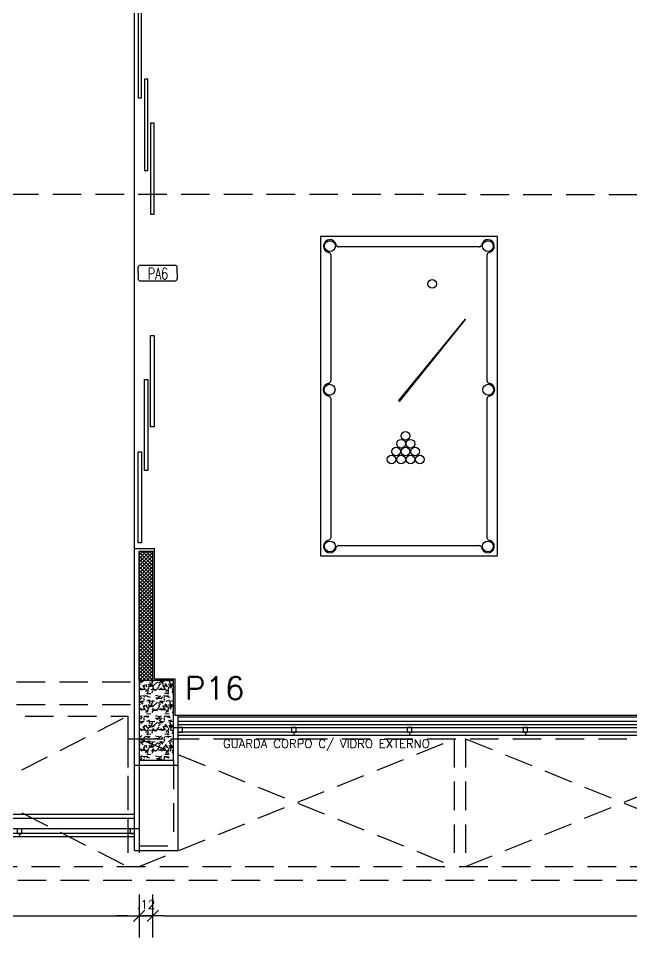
# Model space of a CAD drawing. Header units: millimetres. Extents: x 1658.6 to 1706.6, y -26.2 to 3.6.
# Drawn here: x 1669.28 to 1674.65, y -15.64 to -7.58 of the extents above; entities that cross this region are included whole.
import ezdxf
from ezdxf.enums import TextEntityAlignment as Align

# ---------------------------------------------------------------- set-up
doc = ezdxf.new("R2010")
doc.units = ezdxf.units.MM
doc.linetypes.add('DASHED2', pattern=[0.375, 0.25, -0.125])
for name, color, linetype in [('COTA', 11, 'Continuous'), ('EM VISTA', 2, 'Continuous'), ('EMVISTA', 2, 'Continuous'), ('ESQUADRIA', 2, 'Continuous'), ('HACHURA', 11, 'Continuous'), ('HACHURA 1', 8, 'Continuous'), ('HACHURIA', 11, 'Continuous'), ('INDICACOES', 2, 'Continuous'), ('MOBILIA 2', 11, 'Continuous'), ('PAREDE', 7, 'Continuous'), ('PILAR', 21, 'Continuous'), ('PISO', 1, 'Continuous'), ('PLANO5', 1, 'Continuous'), ('PROJECAO', 1, 'DASHED2'), ('TEXTO 1', 3, 'Continuous'), ('TEXTO 2', 2, 'Continuous')]:
    doc.layers.add(name, color=color, linetype=linetype)
doc.styles.add('ROMANS', font='romans.shx')
doc.dimstyles.new('Copy of TICK50', dxfattribs={"dimtxt": 0.075, "dimasz": 0.0995, "dimexe": 0.18, "dimexo": 0.0625, "dimgap": 0.063, "dimtad": 1, "dimrnd": 0.005, "dimzin": 4, "dimdsep": 46, "dimtxsty": 'ROMANS', "dimblk1": 'TICK', "dimblk2": 'TICK', "dimsah": 1, "dimcen": 0.09, "dimse1": 1, "dimse2": 1, "dimclrd": 256, "dimclrt": 2, "dimaunit": 1, "dimadec": 4, "dimazin": 0, "dimtfac": 1, "dimtix": 1, "dimtmove": 2, "dimatfit": 3, "dimldrblk": 'TICK', "dimfxl": 0.18, "dimtfillclr": 256, "dimtolj": 1, "dimtzin": 0, "dimlwd": -1, "dimarcsym": 0})

# ---------------------------------------------------------------- blocks, each defined once
blk = doc.blocks.new('IND ESQUADRIAS')
for p, q in [((-0.256, 0.103), (-0.256, 0.176)), ((-0.227, 0.206), (0.227, 0.206)), ((0.256, 0.103), (0.256, 0.176)), ((-0.256, 0.103), (-0.256, 0.03)), ((-0.227, 0), (0.227, 0)), ((0.256, 0.103), (0.256, 0.03))]:
    blk.add_line(p, q)
for centre, start, end in [((-0.227, 0.176), 90, 180), ((0.227, 0.176), 0, 90), ((-0.227, 0.03), 180, 270), ((0.227, 0.03), 270, 0)]:
    blk.add_arc(centre, 0.0298, start, end)
at = {"linetype": 'ByBlock', "style": 'ROMANS', "width": 0.7}
blk.add_attdef('P01', text='', height=0.15, dxfattribs=at).set_placement((0.004, -0.025), align=Align.BOTTOM_CENTER)
blk = doc.blocks.new('SINUCA GRANDE')
at = {"layer": 'MOBILIA 2'}
for p, q in [((-1.55, 2.8), (-1.55, 0)), ((0, 2.8), (-1.55, 2.8)), ((0, 0), (0, 2.8)), ((-0.1585, 2.7104), (-1.3915, 2.7104)), ((-1.4604, 2.6415), (-1.4604, 1.5338)), ((-0.0896, 1.5338), (-0.0896, 2.6415)), ((-0.2832, 2.0771), (-0.8673, 1.3618)), ((-0.8574, 1.3538), (-0.2789, 2.0737)), ((-0.2832, 2.0771), (-0.2789, 2.0737)), ((-1.4604, 1.3813), (-1.4604, 0.1585)), ((-0.0896, 0.1585), (-0.0896, 1.3813)), ((-0.8673, 1.3618), (-0.8574, 1.3538)), ((-1.3915, 0.0896), (-0.1585, 0.0896)), ((-1.55, 0), (0, 0))]:
    blk.add_line(p, q, dxfattribs=at)
for centre, radius in [((-1.4673, 2.7173), 0.0474), ((-0.0827, 2.7173), 0.0474), ((-0.5713, 2.3867), 0.0381), ((-1.4706, 1.4575), 0.0477), ((-0.0794, 1.4575), 0.0477), ((-0.8044, 1.0524), 0.0381), ((-0.8444, 0.9838), 0.0381), ((-0.7617, 0.9838), 0.0381), ((-0.8871, 0.9149), 0.0381), ((-0.8044, 0.9149), 0.0381), ((-0.7216, 0.9149), 0.0381), ((-0.9272, 0.8446), 0.0381), ((-0.8444, 0.8446), 0.0381), ((-0.7617, 0.8446), 0.0381), ((-0.679, 0.8446), 0.0381), ((-1.4673, 0.0827), 0.0474)]:
    blk.add_circle(centre, radius, dxfattribs=at)
at = {"layer": 'MOBILIA 2', "linetype": 'Continuous'}
blk.add_circle((-0.0827, 0.0827), 0.0474, dxfattribs=at)
at = {"layer": 'MOBILIA 2'}
for centre, radius, start, end in [((-1.4673, 2.7173), 0.0563, 10.31388, 259.68612), ((-0.0827, 2.7173), 0.0563, 280.31388, 169.68612), ((-1.4811, 2.6415), 0.0207, 0, 79.68612), ((-1.3915, 2.7311), 0.0207, 190.31388, 270), ((-0.1585, 2.7311), 0.0207, 270, 349.68612), ((-0.0689, 2.6415), 0.0207, 100.31388, 180), ((-1.4811, 1.5338), 0.0207, 277.83407, 0), ((-0.0689, 1.5338), 0.0207, 180, 262.16593), ((-1.4706, 1.4575), 0.0563, 97.83407, 262.16593), ((-0.0794, 1.4575), 0.0563, 277.83407, 82.16593), ((-1.4811, 1.3813), 0.0207, 0, 82.16593), ((-0.0689, 1.3813), 0.0207, 97.83407, 180), ((-1.4673, 0.0827), 0.0563, 100.31388, 349.68612), ((-1.4811, 0.1585), 0.0207, 280.31388, 0), ((-1.3915, 0.0689), 0.0207, 90, 169.68612), ((-0.1585, 0.0689), 0.0207, 10.31388, 90), ((-0.0827, 0.0827), 0.0563, 190.31388, 79.68612), ((-0.0689, 0.1585), 0.0207, 180, 259.68612)]:
    blk.add_arc(centre, radius, start, end, dxfattribs=at)
blk = doc.blocks.new('TICK')
at = {"layer": 'COTA'}
for p, q in [((0, 1.908), (0, -1.908)), ((-1, 0), (1, 0))]:
    blk.add_line(p, q, dxfattribs=at)
at = {"layer": 'COTA', "color": 2}
blk.add_line((0.5, 0.5), (-0.5, -0.5), dxfattribs=at)
blk = doc.blocks.new('*D88')
at = {"layer": 'COTA'}
blk.add_line((1670.5539, -15.4524), (1681.6199, -15.4524), dxfattribs=at)
at = {"layer": 'Defpoints', "color": 0}
for p in [(1681.7194, -8.7155), (1670.4544, -11.9255), (1681.7194, -15.4524)]:
    blk.add_point(p, dxfattribs=at)
at = {"layer": 'COTA', "xscale": 0.0995, "yscale": 0.0995, "zscale": 0.0995, "rotation": 180}
blk.add_blockref('TICK', (1670.4544, -15.4524), dxfattribs=at)
at = {"layer": 'COTA', "xscale": 0.0995, "yscale": 0.0995, "zscale": 0.0995}
blk.add_blockref('TICK', (1681.7194, -15.4524), dxfattribs=at)
at = {"layer": 'COTA', "color": 2, "insert": (1676.0869, -15.3519), "char_height": 0.075, "attachment_point": 5, "style": 'ROMANS'}
blk.add_mtext('\\A1;11.27', dxfattribs=at)
blk = doc.blocks.new('*D87')
at = {"layer": 'COTA'}
for p, q in [((1670.2349, -15.4524), (1670.1354, -15.4524)), ((1670.3344, -15.4524), (1670.4544, -15.4524)), ((1670.5539, -15.4524), (1670.6534, -15.4524))]:
    blk.add_line(p, q, dxfattribs=at)
at = {"layer": 'Defpoints', "color": 0}
for p in [(1670.3344, -11.9255), (1670.4544, -11.9255), (1670.4544, -15.4524)]:
    blk.add_point(p, dxfattribs=at)
at = {"layer": 'COTA', "xscale": 0.0995, "yscale": 0.0995, "zscale": 0.0995}
blk.add_blockref('TICK', (1670.3344, -15.4524), dxfattribs=at)
at = {"layer": 'COTA', "xscale": 0.0995, "yscale": 0.0995, "zscale": 0.0995, "rotation": 180}
blk.add_blockref('TICK', (1670.4544, -15.4524), dxfattribs=at)
at = {"layer": 'COTA', "color": 2, "insert": (1670.3944, -15.3519), "char_height": 0.075, "attachment_point": 5, "style": 'ROMANS'}
blk.add_mtext('\\A1;.12', dxfattribs=at)
blk = doc.blocks.new('*D86')
at = {"layer": 'COTA'}
blk.add_line((1664.4139, -15.4524), (1670.2349, -15.4524), dxfattribs=at)
at = {"layer": 'Defpoints', "color": 0}
for p in [(1670.3344, -11.9255), (1664.3144, -14.2705), (1670.3344, -15.4524)]:
    blk.add_point(p, dxfattribs=at)
at = {"layer": 'COTA', "xscale": 0.0995, "yscale": 0.0995, "zscale": 0.0995, "rotation": 180}
blk.add_blockref('TICK', (1664.3144, -15.4524), dxfattribs=at)
at = {"layer": 'COTA', "xscale": 0.0995, "yscale": 0.0995, "zscale": 0.0995}
blk.add_blockref('TICK', (1670.3344, -15.4524), dxfattribs=at)
at = {"layer": 'COTA', "color": 2, "insert": (1667.3244, -15.3519), "char_height": 0.075, "attachment_point": 5, "style": 'ROMANS'}
blk.add_mtext('\\A1;6.02', dxfattribs=at)
blk = doc.blocks.new('ESTRUTURA(20-03-2019)')
at = {"layer": 'HACHURA 1'}
h = blk.add_hatch(dxfattribs=at)
h.set_pattern_fill('GRAVEL', color=256, scale=0.007, style=0)
h.set_pattern_definition([(228.0128, (-1645.26804, 13.482989), (-1.42240120861, -1.60020196627), [0.02392047, -2.368135]), (184.9697, (-1645.2840424, 13.465209), (2.133603451433, 0.177798745277), [0.04104835, -4.06378]), (132.5104, (-1645.324936, 13.461653), (1.77799870628, -1.95580191047), [0.02894374, -2.865429]), (267.2737, (-1645.394278, 13.417203), (0.17779922796, 3.555998855736), [0.03738035, -3.700648]), (292.8337, (-1645.396056, 13.379865), (-0.889002523885, 2.133601213104), [0.03665438, -3.628786]), (357.2737, (-1645.381832, 13.346083), (-3.555998855736, 0.17779922796), [0.03738035, -3.700648]), (37.6942, (-1645.3444944, 13.344305), (-2.311401460287, -1.77799841499), [0.04943358, -4.893917]), (72.2553, (-1645.3053784, 13.374531), (1.244602489583, 3.911601134423), [0.0466704, -4.620371]), (121.4296, (-1645.291154, 13.418981), (-1.42240036647, 2.3113972812), [0.03750691, -3.713185]), (175.2364, (-1645.310712, 13.450985), (1.95579846371, -0.17779833139), [0.04281991, -2.098173]), (222.3974, (-1645.3533844, 13.4545413), (-2.133600064207, -1.955797455545), [0.05537546, -5.482176]), (138.8141, (-1645.218256, 13.415425), (-1.2445992072, 1.066798359), [0.01890035, -1.871142]), (171.4692, (-1645.23248, 13.427871), (2.31139647169, -0.355600896003), [0.03595774, -3.559822]), (225, (-1645.26804, 13.4332), (-4e-17, -0.177799879), [0.02514463, -0.2263023]), (203.1986, (-1645.280486, 13.454541), (0.8890029978, 0.3556015592), [0.01354087, -1.340542]), (291.8014, (-1645.292932, 13.449207), (-0.1778001247, 0.5334003436), [0.01914962, -0.938336]), (30.9638, (-1645.28582, 13.431427), (0.53339943684, 0.3556002771), [0.0311024, -1.005641]), (161.5651, (-1645.25915, 13.44743), (0.3556001623, -0.1777997356), [0.02249009, -0.539763]), (16.3895, (-1645.396056, 13.449207), (1.77800098098, 0.5333988905), [0.03150616, -3.119116]), (70.3462, (-1645.36583, 13.458097), (-0.71119801821, -1.9557972342), [0.02643193, -2.616754]), (293.1986, (-1645.25915, 13.48299), (-0.3556015592, 0.8890029978), [0.0270816, -1.327004]), (343.6105, (-1645.248482, 13.458097), (-1.77800098098, 0.5333988905), [0.03150616, -3.119116]), (339.444, (-1645.396056, 13.338971), (-0.8890011035, 0.35559956852), [0.03038245, -1.488739]), (294.7751, (-1645.367608, 13.328303), (-0.88899792825, 1.95579909183), [0.02545704, -2.520252]), (66.8014, (-1645.257372, 13.30519), (0.3556015592, 0.8890029978), [0.0270816, -1.327004]), (17.354, (-1645.246704, 13.330081), (-2.31140012473, -0.71119892729), [0.02980481, -2.950668]), (69.444, (-1645.344494, 13.30519), (-0.35559956852, -0.8890011035), [0.01519126, -1.503936]), (101.3099, (-1645.26804, 13.30519), (-0.1777991224, 0.7111977223), [0.00906605, -0.89754]), (165.9638, (-1645.26982, 13.31408), (0.5334003748, -0.1777996923), [0.03665438, -0.6964335]), (186.009, (-1645.305378, 13.322969), (1.77799737811, 0.1777995848), [0.03396869, -3.362898]), (303.6901, (-1645.28582, 13.415425), (-0.177800061, 0.355599657), [0.02564268, -0.6154246]), (353.1572, (-1645.2715964, 13.394089), (3.022601249965, -0.355601592616), [0.04476899, -4.43212]), (60.9454, (-1645.227146, 13.388755), (-0.7111983456, -1.24459703276), [0.01830556, -1.812258]), (90, (-1645.21826, 13.40476), (-0.1778, 0.1778), [0.010668, -0.167132]), (120.2564, (-1645.308934, 13.328303), (0.71119849268, -1.24459937227), [0.02470069, -2.445373]), (48.0128, (-1645.32138, 13.349639), (1.42240120861, 1.60020196627), [0.04784101, -2.344216]), (0, (-1645.28938, 13.3852), (0.1778, 0.1778), [0.046228, -0.131572]), (325.3048, (-1645.243148, 13.385199), (-1.77799691937, 1.244600118334), [0.0281127, -2.783151]), (254.0546, (-1645.220034, 13.369197), (-0.17780045358, -0.71120169422), [0.02588803, -1.268519]), (207.646, (-1645.2271464, 13.344305), (-3.37819881343, -1.77800111823), [0.04215015, -4.172875]), (175.4261, (-1645.2644844, 13.324747), (-2.311400532332, 0.177799139785), [0.04459203, -4.414606]), (175.4261, (-1645.2644844, 13.324747), (-2.311400532332, 0.177799139785), [0.04459203, -4.414606])])
h.paths.add_polyline_path([(-29.47, 0.4116), (-29.77, 0.4116), (-29.77, -0.05), (-29.77, -0.05), (-29.77, -0.1), (-29.47, -0.1)])
h.paths.add_polyline_path([(-29.47, -0.1), (-29.77, -0.1), (-29.47, -0.2217)])
h.paths.add_polyline_path([(-29.77, -0.1), (-29.77, -0.2884), (-29.47, -0.2884), (-29.47, -0.2217)])
at = {"layer": 'PILAR'}
blk.add_lwpolyline([(-29.47, -0.2884), (-29.47, 0.4116), (-29.77, 0.4116), (-29.77, -0.2884), (-29.47, -0.2884)], dxfattribs=at)
at = {"layer": 'PROJECAO', "color": 11}
for p, q in [((-29.47, 0), (0, 0)), ((-29.47, -0.29), (-29.47, -1.04)), ((-29.77, -0.89), (-35.88, -0.89)), ((-29.77, -0.89), (-29.77, -1.04)), ((-29.77, -1.04), (-29.47, -1.04))]:
    blk.add_line(p, q, dxfattribs=at)

msp = doc.modelspace()

# ---------------------------------------------------------------- hatches: boundary and pattern name
at = {"layer": 'HACHURA 1'}
h = msp.add_hatch(dxfattribs=at)
h.set_pattern_fill('ANSI37', color=256, scale=0.007, style=0)
h.paths.add_polyline_path([(1670.4544, -12.2535), (1670.3344, -12.2535), (1670.3344, -13.3868), (1670.4544, -13.3868)])

# ---------------------------------------------------------------- linework, layer by layer
at = {"layer": 'EM VISTA'}
for p, q in [((1670.2944, -14.8785), (1670.2944, -14.1285)), ((1670.6744, -14.1285), (1670.6744, -14.8785)), ((1670.2944, -14.8785), (1670.6744, -14.8785))]:
    msp.add_line(p, q, dxfattribs=at)
at = {"layer": 'EM VISTA', "color": 1}
for p, q in [((1670.2944, -14.5985), (1664.3144, -14.5985)), ((1670.2944, -14.6885), (1664.2244, -14.6885))]:
    msp.add_line(p, q, dxfattribs=at)
at = {"layer": 'EMVISTA', "color": 1}
for p, q in [((1677.6994, -13.7085), (1670.6744, -13.7085)), ((1670.6744, -13.7985), (1700.1044, -13.7985))]:
    msp.add_line(p, q, dxfattribs=at)
at = {"layer": 'ESQUADRIA'}
for p, q in [((1692.8194, -13.7452), (1670.6744, -13.7452)), ((1692.8194, -13.7752), (1670.6744, -13.7752)), ((1700.1444, -13.8385), (1670.6744, -13.8385)), ((1700.1744, -13.8685), (1670.6744, -13.8685)), ((1671.69, -13.8385), (1671.69, -13.8685)), ((1672.7048, -13.8385), (1672.7048, -13.8685)), ((1673.7196, -13.8385), (1673.7196, -13.8685)), ((1670.2944, -14.7285), (1664.1844, -14.7285)), ((1669.2844, -14.7285), (1669.2844, -14.7585)), ((1670.2944, -14.7585), (1664.1544, -14.7585))]:
    msp.add_line(p, q, dxfattribs=at)
for points in [[(1670.325, -7.4764), (1670.325, -8.2764), (1670.355, -8.2764), (1670.355, -7.4764)], [(1670.3799, -8.1122), (1670.3799, -8.9122), (1670.4099, -8.9122), (1670.4099, -8.1122)], [(1670.4348, -8.4964), (1670.4348, -9.2964), (1670.4648, -9.2964), (1670.4648, -8.4964)], [(1670.4348, -11.1605), (1670.4348, -10.3605), (1670.4648, -10.3605), (1670.4648, -11.1605)], [(1670.3799, -11.5448), (1670.3799, -10.7448), (1670.4099, -10.7448), (1670.4099, -11.5448)], [(1670.325, -12.1805), (1670.325, -11.3805), (1670.355, -11.3805), (1670.355, -12.1805)]]:
    msp.add_lwpolyline(points, close=True, dxfattribs=at)
at = {"layer": 'ESQUADRIA', "color": 3}
for points in [[(1670.6744, -13.8385), (1670.7144, -13.8385), (1670.7144, -13.7985), (1670.6744, -13.7985)], [(1671.67, -13.8385), (1671.71, -13.8385), (1671.71, -13.7985), (1671.67, -13.7985)], [(1672.6848, -13.8385), (1672.7248, -13.8385), (1672.7248, -13.7985), (1672.6848, -13.7985)], [(1673.6996, -13.8385), (1673.7396, -13.8385), (1673.7396, -13.7985), (1673.6996, -13.7985)], [(1669.2644, -14.7285), (1669.3044, -14.7285), (1669.3044, -14.6885), (1669.2644, -14.6885)], [(1670.2544, -14.7285), (1670.2944, -14.7285), (1670.2944, -14.6885), (1670.2544, -14.6885)]]:
    msp.add_lwpolyline(points, close=True, dxfattribs=at)
at = {"layer": 'HACHURA'}
for p, q in [((1670.2944, -12.2285), (1670.4694, -12.2285)), ((1670.2944, -14.1285), (1670.2944, -12.2285)), ((1670.4694, -13.3718), (1670.4694, -12.2285)), ((1670.4694, -13.3718), (1670.6494, -13.3718)), ((1670.6494, -13.6935), (1670.6494, -13.3718)), ((1670.2944, -14.5635), (1664.3494, -14.5635))]:
    msp.add_line(p, q, dxfattribs=at)
at = {"layer": 'HACHURIA'}
for p, q in [((1677.7244, -13.6935), (1670.6494, -13.6935)), ((1670.6744, -13.6935), (1670.6744, -14.1285)), ((1670.2944, -14.1285), (1670.6744, -14.1285))]:
    msp.add_line(p, q, dxfattribs=at)
at = {"layer": 'PAREDE'}
for p, q in [((1670.3344, -13.3868), (1670.3344, -12.2535)), ((1670.3344, -12.2535), (1670.4544, -12.2535)), ((1670.4544, -13.3868), (1670.4544, -12.2535))]:
    msp.add_line(p, q, dxfattribs=at)
at = {"layer": 'PISO'}
msp.add_line((1670.2944, -12.2285), (1670.2944, -7.4285), dxfattribs=at)
at = {"layer": 'PLANO5'}
msp.add_line((1670.3344, -14.0885), (1670.3344, -14.8385), dxfattribs=at)
at = {"layer": 'PROJECAO', "color": 3}
msp.add_line((1661.3266, -9.1182), (1703.0549, -9.1312), dxfattribs=at)
at = {"layer": 'PROJECAO'}
for p, q in [((1665.1344, -13.3985), (1670.3344, -13.3985)), ((1665.1344, -13.5985), (1670.3344, -13.5985)), ((1667.6344, -13.6985), (1670.2344, -15.0185)), ((1667.6344, -15.0185), (1670.2344, -13.6985)), ((1670.2344, -13.8485), (1670.2344, -14.9685)), ((1670.3344, -13.8485), (1670.3344, -14.9685)), ((1670.2344, -13.8985), (1670.2344, -15.0185)), ((1670.3344, -13.8985), (1673.0963, -15.0185)), ((1670.3344, -15.0185), (1673.0963, -13.8985)), ((1670.3344, -13.8985), (1670.3344, -15.0185)), ((1673.0963, -13.8985), (1673.0963, -15.0185)), ((1673.1963, -13.8985), (1675.9582, -15.0185)), ((1673.1963, -15.0185), (1675.9582, -13.8985)), ((1673.1963, -13.8985), (1673.1963, -15.0185)), ((1662.2644, -15.0185), (1699.0144, -15.0185)), ((1662.1444, -15.1385), (1701.8044, -15.1385))]:
    msp.add_line(p, q, dxfattribs=at)
msp.add_lwpolyline([(1662.2644, -7.8585), (1664.8344, -7.8585), (1664.8344, -13.6985), (1670.2344, -13.6985), (1670.2344, -13.8985), (1693.2294, -13.8985)], dxfattribs=at)

# ---------------------------------------------------------------- block references
at = {"layer": 'INDICACOES', "xscale": 0.6666666666666666, "yscale": 0.6666666666666666, "zscale": 0.6666666666666666}
msp.add_blockref('IND ESQUADRIAS', (1670.4962, -9.8814), dxfattribs=at).add_auto_attribs({'P01': 'PA6'})
at = {"layer": 'MOBILIA 2'}
msp.add_blockref('SINUCA GRANDE', (1673.4741, -12.2931), dxfattribs=at)
at = {"layer": 'PAREDE'}
msp.add_blockref('ESTRUTURA(20-03-2019)', (1700.1044, -13.7985), dxfattribs=at)

# ---------------------------------------------------------------- texts
at = {"layer": 'TEXTO 1', "color": 7, "style": 'ROMANS'}
msp.add_text('P16', height=0.2, dxfattribs=at).set_placement((1670.7351, -13.5545))
at = {"layer": 'TEXTO 2', "style": 'ROMANS'}
msp.add_text('GUARDA CORPO C/ VIDRO EXTERNO', height=0.075, dxfattribs=at).set_placement((1671.0688, -13.978))

# ---------------------------------------------------------------- dimensions: what is measured, and where the dimension line sits
at = {"layer": 'COTA'}
for base, p1, p2, picture, middle in [((1681.7194471517, -15.4523766505), (1670.4544471517, -11.9254582963), (1681.7194471517, -8.7154582963), '*D88', (1676.0869471517, -15.3518766505)), ((1670.3344, -15.4524), (1664.3144, -14.2705), (1670.3344, -11.9255), '*D86', (1667.3244, -15.3519)), ((1670.4544, -15.4524), (1670.3344, -11.9255), (1670.4544, -11.9255), '*D87', (1670.3944, -15.3519))]:
    dim = msp.add_linear_dim(base=base, p1=p1, p2=p2, dimstyle='Copy of TICK50', dxfattribs=at)
    dim.commit()
    dim.dimension.update_dxf_attribs({"geometry": picture, "text_midpoint": middle})

doc.saveas('drawing.dxf')
